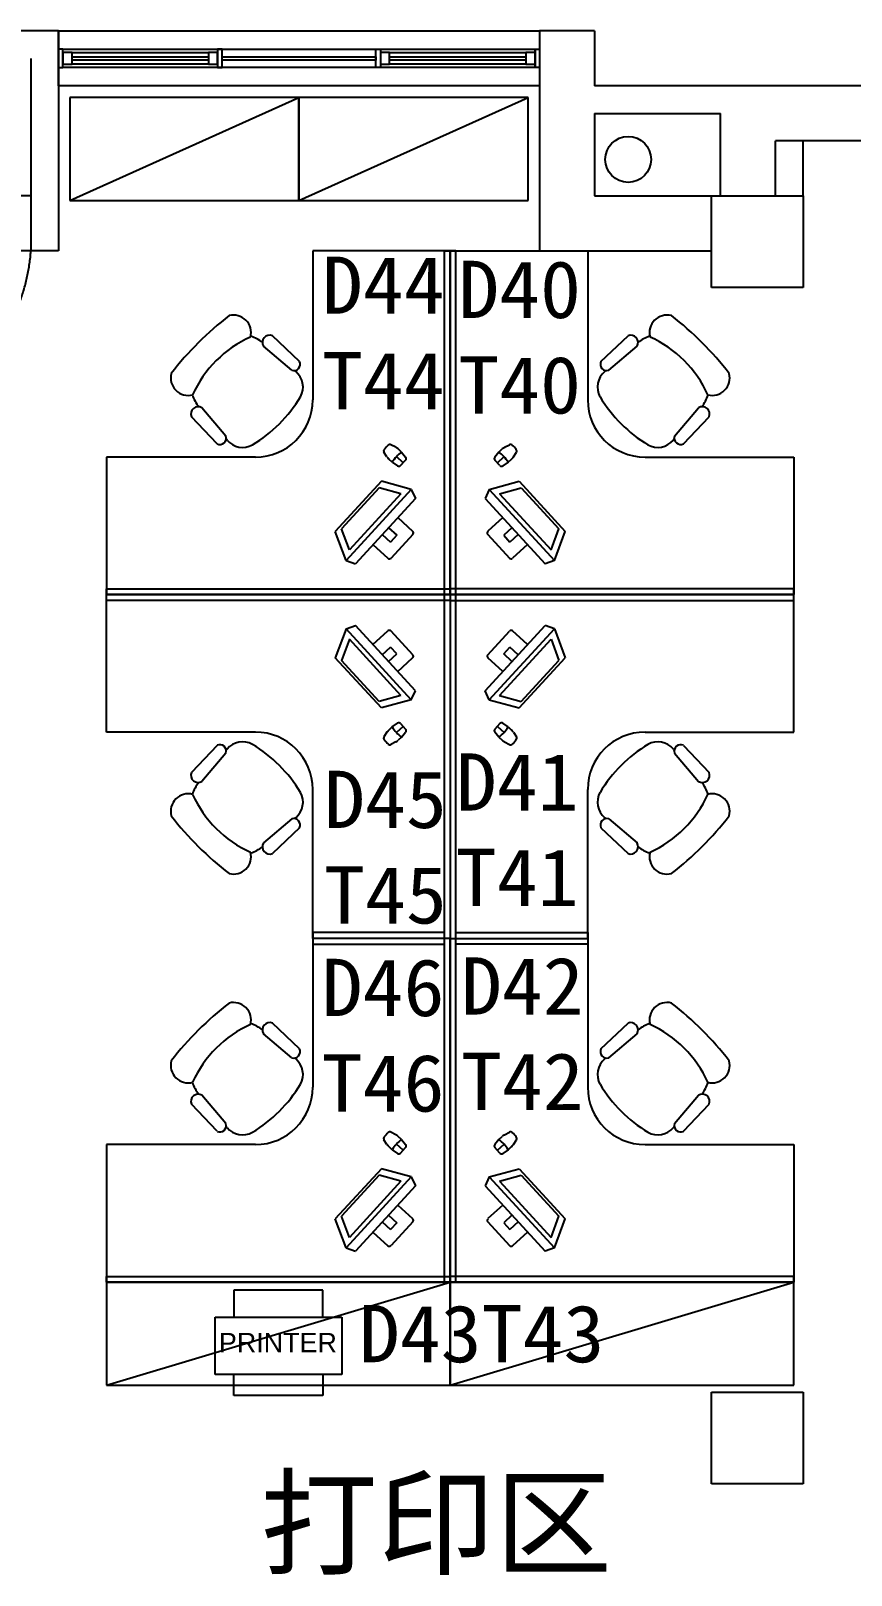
# Model space of a CAD drawing. Header units: millimetres. Extents: x 526420 to 928802, y 401925 to 509768.
# Drawn here: x 709941 to 713520, y 426525 to 433264 of the extents above; entities that cross this region are included whole.
import ezdxf

# ---------------------------------------------------------------- set-up
doc = ezdxf.new("R2010")
doc.units = ezdxf.units.MM
doc.header["$LTSCALE"] = 3000
doc.header["$MEASUREMENT"] = 0
doc.linetypes.add('DASH', pattern=[0.35, 0.25, -0.1])
doc.linetypes.add('DASHED2', pattern=[0.375, 0.25, -0.125])
doc.layers.get('0').update_dxf_attribs({"linetype": 'CONTINUOUS'})
for name, color, linetype in [('D-WALL', 7, 'CONTINUOUS'), ('D-WINDOW', 7, 'CONTINUOUS'), ('P-DOOR', 7, 'CONTINUOUS'), ('P-FURNI-I', 7, 'CONTINUOUS'), ('P-TEXT', 7, 'CONTINUOUS'), ('窗台线', 7, 'CONTINUOUS')]:
    doc.layers.add(name, color=color, linetype=linetype)
doc.styles.add('Arial', font='ARIAL.TTF')
doc.styles.get("Standard").update_dxf_attribs({"font": 'romans.shx', "width": 0.65, "bigfont": 'hzfs1.shx'})

msp = doc.modelspace()

# ---------------------------------------------------------------- linework, layer by layer
at = {"color": 0, "linetype": 'DASH'}
for p, q in [((711215.6, 427769.1), (710826.4, 427769.1)), ((710826.4, 427769.1), (710826.4, 427650.3)), ((711215.6, 427650.3), (711215.6, 427769.1)), ((710744.5, 427650.3), (711297.5, 427650.3)), ((710744.5, 427400.7), (710744.5, 427650.3)), ((711297.5, 427650.3), (711297.5, 427400.7)), ((711297.5, 427400.7), (710744.5, 427400.7)), ((710826.4, 427308.3), (710826.4, 427400.7)), ((711215.6, 427400.7), (711215.6, 427308.3)), ((711215.6, 427308.3), (710826.4, 427308.3))]:
    msp.add_line(p, q, dxfattribs=at)
at = {"color": 0, "ltscale": 0.7}
msp.add_circle((712547.6, 432703), 100, dxfattribs=at)
msp.add_circle((712547.6, 432703), 100, dxfattribs=at)
at = {"layer": 'D-WALL', "color": 0, "ltscale": 0.7}
for p, q in [((710061, 433263.9), (709511, 433263.9)), ((710061, 433263.9), (710061, 432303.9)), ((712401, 433263.9), (712161, 433263.9)), ((712161, 433263.9), (712161, 432303.9)), ((712401, 433263.9), (712401, 433023.9)), ((709941, 433143.9), (709941, 432303.9)), ((713711, 433023.9), (712401, 433023.9)), ((712401, 432903.9), (712401, 432543.9)), ((712401, 432903.9), (712951, 432903.9)), ((712951, 432543.9), (712951, 432903.9)), ((713711, 432783.9), (713191, 432783.9)), ((713191, 432543.9), (713191, 432783.9)), ((713311, 432543.9), (713311, 432783.9)), ((712401, 432543.9), (712951, 432543.9)), ((710061, 432303.9), (709941, 432303.9)), ((712161, 432303.9), (712911, 432303.9))]:
    msp.add_line(p, q, dxfattribs=at)
at = {"layer": 'D-WALL', "color": 0, "ltscale": 100}
for p, q in [((712911, 432543.9), (713311, 432543.9)), ((712911, 432143.9), (712911, 432543.9)), ((713311, 432543.9), (713311, 432143.9)), ((713311, 432143.9), (712911, 432143.9)), ((712911, 427323.9), (713311, 427323.9)), ((712911, 426923.9), (712911, 427323.9)), ((713311, 427323.9), (713311, 426923.9)), ((713311, 426923.9), (712911, 426923.9))]:
    msp.add_line(p, q, dxfattribs=at)
at = {"layer": 'D-WINDOW', "color": 0, "ltscale": 0.7}
for p, q in [((710061, 433263.9), (712161, 433263.9)), ((710081, 433183.9), (710061, 433183.9)), ((710061, 433183.9), (710061, 433103.9)), ((710081, 433183.9), (712141, 433183.9)), ((710081, 433103.9), (710081, 433183.9)), ((710081, 433103.9), (710081, 433183.9)), ((710776, 433183.9), (710756, 433183.9)), ((710756, 433183.9), (710756, 433103.9)), ((710776, 433103.9), (710776, 433183.9)), ((711446, 433103.9), (711446, 433183.9)), ((711446, 433183.9), (711466, 433183.9)), ((711466, 433183.9), (711466, 433103.9)), ((712141, 433183.9), (712141, 433103.9)), ((712141, 433103.9), (712141, 433183.9)), ((712141, 433183.9), (712161, 433183.9)), ((712161, 433183.9), (712161, 433103.9)), ((710121, 433168.9), (710081, 433168.9)), ((710081, 433168.9), (710081, 433118.9)), ((710081, 433118.9), (710121, 433118.9)), ((710121, 433168.9), (710716, 433168.9)), ((710121, 433118.9), (710121, 433168.9)), ((710121, 433118.9), (710121, 433168.9)), ((710121, 433151.4), (710716, 433151.4)), ((710121, 433136.4), (710121, 433151.4)), ((710716, 433136.4), (710121, 433136.4)), ((710716, 433118.9), (710121, 433118.9)), ((710756, 433168.9), (710716, 433168.9)), ((710716, 433168.9), (710716, 433118.9)), ((710716, 433168.9), (710716, 433118.9)), ((710716, 433151.4), (710716, 433136.4)), ((710716, 433118.9), (710756, 433118.9)), ((710756, 433118.9), (710756, 433168.9)), ((710776, 433151.4), (711446, 433151.4)), ((710776, 433136.4), (710776, 433151.4)), ((711446, 433136.4), (710776, 433136.4)), ((711446, 433151.4), (711446, 433136.4)), ((711506, 433168.9), (711466, 433168.9)), ((711466, 433168.9), (711466, 433118.9)), ((711466, 433118.9), (711506, 433118.9)), ((711506, 433168.9), (712101, 433168.9)), ((711506, 433118.9), (711506, 433168.9)), ((711506, 433118.9), (711506, 433168.9)), ((711506, 433151.4), (712101, 433151.4)), ((711506, 433136.4), (711506, 433151.4)), ((712101, 433136.4), (711506, 433136.4)), ((712101, 433118.9), (711506, 433118.9)), ((712141, 433168.9), (712101, 433168.9)), ((712101, 433168.9), (712101, 433118.9)), ((712101, 433168.9), (712101, 433118.9)), ((712101, 433151.4), (712101, 433136.4)), ((712101, 433118.9), (712141, 433118.9)), ((712141, 433118.9), (712141, 433168.9)), ((710061, 433103.9), (710081, 433103.9)), ((712141, 433103.9), (710081, 433103.9)), ((710756, 433103.9), (710776, 433103.9)), ((711466, 433103.9), (711446, 433103.9)), ((712161, 433103.9), (712141, 433103.9))]:
    msp.add_line(p, q, dxfattribs=at)
at = {"layer": 'P-DOOR', "color": 0, "linetype": 'DASHED2', "ltscale": 10}
for p, q in [((709941, 432543.9), (709311, 432543.9)), ((709941, 432303.9), (709311, 432303.9))]:
    msp.add_line(p, q, dxfattribs=at)
msp.add_arc((709161.3, 432356.8), 781.5, 323.35196, 356.12448, dxfattribs=at)
at = {"layer": 'P-FURNI-I', "color": 0, "ltscale": 100}
for p, q in [((710111, 432523.9), (711111, 432973.9)), ((711111, 432973.9), (710111, 432973.9)), ((710111, 432973.9), (710111, 432523.9)), ((711111, 432523.9), (712111, 432973.9)), ((711111, 432523.9), (711111, 432973.9)), ((712111, 432973.9), (711111, 432973.9)), ((711111, 432973.9), (711111, 432523.9)), ((712111, 432523.9), (712111, 432973.9)), ((710111, 432523.9), (711111, 432523.9)), ((711111, 432523.9), (712111, 432523.9)), ((710271, 427353.9), (711771, 427803.9)), ((711771, 427803.9), (710271, 427803.9)), ((710271, 427803.9), (710271, 427353.9)), ((711771, 427353.9), (713271, 427803.9)), ((711771, 427353.9), (711771, 427803.9)), ((713271, 427803.9), (711771, 427803.9)), ((711771, 427803.9), (711771, 427353.9)), ((713271, 427353.9), (713271, 427803.9)), ((710271, 427353.9), (711771, 427353.9)), ((711771, 427353.9), (713271, 427353.9))]:
    msp.add_line(p, q, dxfattribs=at)
at = {"layer": 'P-FURNI-I', "color": 0}
for p, q in [((711771, 432303.9), (711171, 432303.9)), ((711171, 432303.9), (711171, 431653.9)), ((711746, 432303.9), (711771, 432303.9)), ((711746, 430803.9), (711746, 432303.9)), ((711771, 432303.9), (711771, 430803.9)), ((711771, 430803.9), (711771, 432303.9)), ((711796, 432303.9), (711771, 432303.9)), ((711771, 432303.9), (711771, 430803.9)), ((711771, 430803.9), (711771, 432303.9)), ((711771, 432303.9), (712371, 432303.9)), ((711796, 430803.9), (711796, 432303.9)), ((712371, 432303.9), (712371, 431653.9)), ((711113.2, 431821.7), (710995, 431933.6)), ((712428.8, 431821.7), (712547, 431933.6)), ((711079.2, 431783), (710955.9, 431887.5)), ((712462.8, 431783), (712586.1, 431887.5)), ((711096.8, 431777.6), (711092, 431781.7)), ((711096.8, 431777.6), (711092.1, 431781.7)), ((712445.2, 431777.6), (712449.9, 431781.7)), ((712445.2, 431777.6), (712450, 431781.7)), ((710753.3, 431461.8), (710641.4, 431579.9)), ((710792, 431495.8), (710687.4, 431619)), ((712750, 431495.8), (712854.6, 431619)), ((712788.7, 431461.8), (712900.6, 431579.9)), ((710797.4, 431478.1), (710793.2, 431483)), ((712744.6, 431478.1), (712748.8, 431483)), ((710921, 431403.9), (710271, 431403.9)), ((710271, 431403.9), (710271, 430803.9)), ((712621, 431403.9), (713271, 431403.9)), ((713271, 431403.9), (713271, 430803.9)), ((711470.6, 431298.7), (711269.3, 431079.4)), ((711600.5, 431262.8), (711470.6, 431298.7)), ((711941.5, 431262.8), (712071.4, 431298.7)), ((712071.4, 431298.7), (712272.7, 431079.4)), ((711460.8, 431270.3), (711296.8, 431091.6)), ((711600.5, 431262.8), (711316.3, 430953)), ((711556, 431243.9), (711331.2, 430998.9)), ((711618.8, 431223.6), (711357.1, 430938.4)), ((711556, 431243.9), (711460.8, 431270.3)), ((711600.5, 431262.8), (711618.8, 431223.6)), ((711941.5, 431262.8), (711923.2, 431223.6)), ((711923.2, 431223.6), (712184.9, 430938.4)), ((711941.5, 431262.8), (712225.7, 430953)), ((711986, 431243.9), (712081.2, 431270.3)), ((711986, 431243.9), (712210.8, 430998.9)), ((712081.2, 431270.3), (712245.2, 431091.6)), ((711331.2, 430998.9), (711296.8, 431091.6)), ((712210.8, 430998.9), (712245.2, 431091.6)), ((711316.3, 430953), (711269.3, 431079.4)), ((712225.7, 430953), (712272.7, 431079.4)), ((711316.6, 430953.3), (711357.1, 430938.4)), ((712225.4, 430953.3), (712184.9, 430938.4)), ((710271, 430803.9), (710271, 430828.9)), ((710271, 430828.9), (711771, 430828.9)), ((711771, 430828.9), (711771, 430803.9)), ((713271, 430828.9), (711771, 430828.9)), ((711771, 430828.9), (711771, 430803.9)), ((713271, 430803.9), (713271, 430828.9)), ((710271, 430778.9), (710271, 430803.9)), ((710271, 430803.9), (711771, 430803.9)), ((710271, 430203.9), (710271, 430803.9)), ((710271, 430803.9), (711771, 430803.9)), ((711771, 430803.9), (710271, 430803.9)), ((710271, 430803.9), (711771, 430803.9)), ((711771, 430778.9), (710271, 430778.9)), ((711746, 430803.9), (711771, 430803.9)), ((711746, 427803.9), (711746, 430803.9)), ((711771, 430803.9), (711746, 430803.9)), ((711771, 430803.9), (711771, 430778.9)), ((711771, 430803.9), (711771, 427803.9)), ((711771, 430803.9), (711771, 429303.9)), ((711771, 430803.9), (711771, 430803.9)), ((711771, 430803.9), (711771, 430803.9)), ((713271, 430803.9), (711771, 430803.9)), ((711771, 430803.9), (711771, 430778.9)), ((711796, 430803.9), (711771, 430803.9)), ((711771, 430803.9), (711771, 427803.9)), ((711771, 430803.9), (711771, 429303.9)), ((713271, 430803.9), (711771, 430803.9)), ((711771, 430803.9), (711771, 430803.9)), ((711771, 430803.9), (713271, 430803.9)), ((711771, 430803.9), (711796, 430803.9)), ((713271, 430803.9), (711771, 430803.9)), ((711771, 430803.9), (711771, 430803.9)), ((711771, 430778.9), (713271, 430778.9)), ((711796, 427803.9), (711796, 430803.9)), ((713271, 430778.9), (713271, 430803.9)), ((713271, 430203.9), (713271, 430803.9)), ((711316.3, 430654.9), (711269.3, 430528.5)), ((711600.5, 430345.1), (711316.3, 430654.9)), ((711316.6, 430654.6), (711357.1, 430669.5)), ((711618.8, 430384.3), (711357.1, 430669.5)), ((711923.2, 430384.3), (712184.9, 430669.5)), ((711941.5, 430345.1), (712225.7, 430654.9)), ((712225.4, 430654.6), (712184.9, 430669.5)), ((712225.7, 430654.9), (712272.7, 430528.5)), ((711331.2, 430609), (711296.8, 430516.3)), ((711556, 430364), (711331.2, 430609)), ((711986, 430364), (712210.8, 430609)), ((712210.8, 430609), (712245.2, 430516.3)), ((711470.6, 430309.2), (711269.3, 430528.5)), ((711460.8, 430337.6), (711296.8, 430516.3)), ((712071.4, 430309.2), (712272.7, 430528.5)), ((712081.2, 430337.6), (712245.2, 430516.3)), ((711556, 430364), (711460.8, 430337.6)), ((711600.5, 430345.1), (711618.8, 430384.3)), ((711941.5, 430345.1), (711923.2, 430384.3)), ((711986, 430364), (712081.2, 430337.6)), ((711600.5, 430345.1), (711470.6, 430309.2)), ((711941.5, 430345.1), (712071.4, 430309.2)), ((710921, 430203.9), (710271, 430203.9)), ((710753.3, 430146.1), (710641.4, 430028)), ((712621, 430203.9), (713271, 430203.9)), ((712788.7, 430146.1), (712900.6, 430028)), ((710792, 430112.1), (710687.4, 429988.9)), ((710797.4, 430129.8), (710793.2, 430124.9)), ((712744.6, 430129.8), (712748.8, 430124.9)), ((712750, 430112.1), (712854.6, 429988.9)), ((711171, 429303.9), (711171, 429953.9)), ((712371, 429303.9), (712371, 429953.9)), ((711079.2, 429824.9), (710955.9, 429720.4)), ((711096.8, 429830.3), (711092, 429826.2)), ((711096.8, 429830.3), (711092.1, 429826.2)), ((712445.2, 429830.3), (712449.9, 429826.2)), ((712445.2, 429830.3), (712450, 429826.2)), ((712462.8, 429824.9), (712586.1, 429720.4)), ((711113.2, 429786.2), (710995, 429674.3)), ((712428.8, 429786.2), (712547, 429674.3)), ((711171, 429328.9), (711171, 429278.9)), ((711746, 429328.9), (711171, 429328.9)), ((711771, 429303.9), (711171, 429303.9)), ((711171, 429303.9), (711171, 428653.9)), ((711771, 429303.9), (711171, 429303.9)), ((711171, 429278.9), (711746, 429278.9)), ((711746, 429278.9), (711746, 429328.9)), ((711771, 427803.9), (711771, 429303.9)), ((711771, 427803.9), (711771, 429303.9)), ((711771, 429303.9), (712371, 429303.9)), ((711771, 429303.9), (712371, 429303.9)), ((711796, 429278.9), (711796, 429328.9)), ((711796, 429328.9), (712371, 429328.9)), ((712371, 429278.9), (711796, 429278.9)), ((712371, 429328.9), (712371, 429278.9)), ((712371, 429303.9), (712371, 428653.9)), ((711113.2, 428821.7), (710995, 428933.6)), ((712428.8, 428821.7), (712547, 428933.6)), ((711079.2, 428783), (710955.9, 428887.5)), ((712462.8, 428783), (712586.1, 428887.5)), ((711096.8, 428777.6), (711092, 428781.7)), ((711096.8, 428777.6), (711092.1, 428781.7)), ((712445.2, 428777.6), (712449.9, 428781.7)), ((712445.2, 428777.6), (712450, 428781.7)), ((710792, 428495.8), (710687.4, 428619)), ((712750, 428495.8), (712854.6, 428619)), ((710753.3, 428461.8), (710641.4, 428579.9)), ((712788.7, 428461.8), (712900.6, 428579.9)), ((710797.4, 428478.1), (710793.2, 428483)), ((712744.6, 428478.1), (712748.8, 428483)), ((710921, 428403.9), (710271, 428403.9)), ((710271, 428403.9), (710271, 427803.9)), ((712621, 428403.9), (713271, 428403.9)), ((713271, 428403.9), (713271, 427803.9)), ((711470.6, 428298.7), (711269.3, 428079.4)), ((711460.8, 428270.3), (711296.8, 428091.6)), ((711600.5, 428262.8), (711316.3, 427953)), ((711556, 428243.9), (711460.8, 428270.3)), ((711600.5, 428262.8), (711470.6, 428298.7)), ((711600.5, 428262.8), (711618.8, 428223.6)), ((711941.5, 428262.8), (711923.2, 428223.6)), ((711941.5, 428262.8), (712071.4, 428298.7)), ((711941.5, 428262.8), (712225.7, 427953)), ((711986, 428243.9), (712081.2, 428270.3)), ((712071.4, 428298.7), (712272.7, 428079.4)), ((712081.2, 428270.3), (712245.2, 428091.6)), ((711556, 428243.9), (711331.2, 427998.9)), ((711618.8, 428223.6), (711357.1, 427938.4)), ((711923.2, 428223.6), (712184.9, 427938.4)), ((711986, 428243.9), (712210.8, 427998.9)), ((711316.3, 427953), (711269.3, 428079.4)), ((711331.2, 427998.9), (711296.8, 428091.6)), ((712210.8, 427998.9), (712245.2, 428091.6)), ((712225.7, 427953), (712272.7, 428079.4)), ((711316.6, 427953.3), (711357.1, 427938.4)), ((712225.4, 427953.3), (712184.9, 427938.4)), ((710271, 427803.9), (710271, 427828.9)), ((710271, 427828.9), (711771, 427828.9)), ((711771, 427803.9), (710271, 427803.9)), ((710271, 427803.9), (711771, 427803.9)), ((711771, 427803.9), (711746, 427803.9)), ((711771, 427828.9), (711771, 427803.9)), ((713271, 427828.9), (711771, 427828.9)), ((711771, 427828.9), (711771, 427803.9)), ((711771, 427803.9), (711771, 427803.9)), ((711771, 427803.9), (713271, 427803.9)), ((711771, 427803.9), (711796, 427803.9)), ((713271, 427803.9), (711771, 427803.9)), ((711771, 427803.9), (711771, 427803.9)), ((713271, 427803.9), (713271, 427828.9))]:
    msp.add_line(p, q, dxfattribs=at)
at = {"layer": 'P-FURNI-I', "color": 0, "linetype": 'ByBlock'}
for p, q in [((711495, 431404.7), (711481.9, 431424.8)), ((711533.5, 431446.7), (711512.3, 431458)), ((711558.6, 431425.7), (711543.7, 431439.4)), ((711558.6, 431425.7), (711576.5, 431403.9)), ((711983.4, 431425.7), (711965.5, 431403.9)), ((711983.4, 431425.7), (711998.3, 431439.4)), ((712008.5, 431446.7), (712029.7, 431458)), ((712047, 431404.7), (712060.1, 431424.8)), ((711518.1, 431381.5), (711503.1, 431395.2)), ((711518.1, 431381.5), (711541.4, 431365.5)), ((711565.3, 431378.9), (711535.8, 431405.9)), ((711554.4, 431367), (711576.2, 431390.8)), ((711987.6, 431367), (711965.8, 431390.8)), ((711976.7, 431378.9), (712006.2, 431405.9)), ((712023.9, 431381.5), (712000.6, 431365.5)), ((712023.9, 431381.5), (712038.9, 431395.2)), ((711501.5, 431095.7), (711537.6, 431062.7)), ((711542.1, 431140), (711606.8, 431080.6)), ((711999.9, 431140), (711935.2, 431080.6)), ((712040.5, 431095.7), (712004.4, 431062.7)), ((711433.9, 431022.1), (711498.6, 430962.7)), ((711474.5, 431066.3), (711510.5, 431033.2)), ((711537.6, 431062.7), (711510.5, 431033.2)), ((711607.4, 431066.4), (711512.8, 430963.3)), ((711934.6, 431066.4), (712029.2, 430963.3)), ((712004.4, 431062.7), (712031.5, 431033.2)), ((712067.5, 431066.3), (712031.5, 431033.2)), ((712108.1, 431022.1), (712043.4, 430962.7)), ((711433.9, 430585.8), (711498.6, 430645.2)), ((711607.4, 430541.5), (711512.8, 430644.6)), ((711934.6, 430541.5), (712029.2, 430644.6)), ((712108.1, 430585.8), (712043.4, 430645.2)), ((711474.5, 430541.6), (711510.5, 430574.7)), ((711537.6, 430545.2), (711510.5, 430574.7)), ((712004.4, 430545.2), (712031.5, 430574.7)), ((712067.5, 430541.6), (712031.5, 430574.7)), ((711501.5, 430512.2), (711537.6, 430545.2)), ((711542.1, 430467.9), (711606.8, 430527.3)), ((711999.9, 430467.9), (711935.2, 430527.3)), ((712040.5, 430512.2), (712004.4, 430545.2)), ((711518.1, 430226.4), (711503.1, 430212.7)), ((711518.1, 430226.4), (711541.4, 430242.4)), ((711565.3, 430229), (711535.8, 430202)), ((711554.4, 430240.9), (711576.2, 430217.1)), ((711987.6, 430240.9), (711965.8, 430217.1)), ((711976.7, 430229), (712006.2, 430202)), ((712023.9, 430226.4), (712000.6, 430242.4)), ((712023.9, 430226.4), (712038.9, 430212.7)), ((711495, 430203.2), (711481.9, 430183.1)), ((711533.5, 430161.2), (711512.3, 430149.9)), ((711558.6, 430182.2), (711543.7, 430168.5)), ((711558.6, 430182.2), (711576.5, 430204)), ((711983.4, 430182.2), (711965.5, 430204)), ((711983.4, 430182.2), (711998.3, 430168.5)), ((712008.5, 430161.2), (712029.7, 430149.9)), ((712047, 430203.2), (712060.1, 430183.1)), ((711495, 428404.7), (711481.9, 428424.8)), ((711518.1, 428381.5), (711503.1, 428395.2)), ((711533.5, 428446.7), (711512.3, 428458)), ((711565.3, 428378.9), (711535.8, 428405.9)), ((711558.6, 428425.7), (711543.7, 428439.4)), ((711558.6, 428425.7), (711576.5, 428403.9)), ((711983.4, 428425.7), (711965.5, 428403.9)), ((711976.7, 428378.9), (712006.2, 428405.9)), ((711983.4, 428425.7), (711998.3, 428439.4)), ((712008.5, 428446.7), (712029.7, 428458)), ((712023.9, 428381.5), (712038.9, 428395.2)), ((712047, 428404.7), (712060.1, 428424.8)), ((711518.1, 428381.5), (711541.4, 428365.5)), ((711554.4, 428367), (711576.2, 428390.8)), ((711987.6, 428367), (711965.8, 428390.8)), ((712023.9, 428381.5), (712000.6, 428365.5)), ((711542.1, 428140), (711606.8, 428080.6)), ((711999.9, 428140), (711935.2, 428080.6)), ((711474.5, 428066.3), (711510.5, 428033.2)), ((711501.5, 428095.7), (711537.6, 428062.7)), ((711537.6, 428062.7), (711510.5, 428033.2)), ((711607.4, 428066.4), (711512.8, 427963.3)), ((711934.6, 428066.4), (712029.2, 427963.3)), ((712040.5, 428095.7), (712004.4, 428062.7)), ((712004.4, 428062.7), (712031.5, 428033.2)), ((712067.5, 428066.3), (712031.5, 428033.2)), ((711433.9, 428022.1), (711498.6, 427962.7)), ((712108.1, 428022.1), (712043.4, 427962.7))]:
    msp.add_line(p, q, dxfattribs=at)
at = {"layer": 'P-FURNI-I', "color": 0}
for centre, radius, start, end in [((711649.9, 430925), 1383.5, 127.59073, 142.40927), ((710825.2, 431947.4), 76.4, 345.39269, 104.60731), ((712716.8, 431947.4), 76.4, 75.39269, 194.60731), ((711892.1, 430925), 1383.5, 37.59073, 52.40927), ((711105.3, 431469.6), 502.6, 114.20895, 155.79105), ((710844.7, 431763.3), 177.1, 53.09524, 71.38199), ((710982.8, 431904.4), 31.7, 67.15642, 212.13371), ((712559.3, 431904.4), 31.7, 327.86629, 112.84358), ((712697.3, 431763.3), 177.1, 108.61801, 126.90476), ((712436.7, 431469.6), 502.6, 24.20895, 65.79105), ((710627.6, 431749.7), 76.4, 165.39269, 284.60731), ((711088.2, 431809.3), 27.9, 251.04311, 26.28384), ((711039.9, 431709.7), 88.6, 331.10866, 50), ((712502.1, 431709.7), 88.6, 130, 208.89134), ((712453.8, 431809.3), 27.9, 153.71616, 288.95689), ((712914.4, 431749.7), 76.4, 255.39269, 14.60731), ((710813.4, 431732), 177.1, 198.78779, 217.66529), ((710584, 431990.9), 624.1, 301.27501, 328.72499), ((710921, 431653.9), 250, 270.00002, 359.99998), ((712621, 431653.9), 250, 180.00002, 269.99998), ((712958, 431990.9), 624.1, 211.27501, 238.72499), ((712728.6, 431732), 177.1, 322.33471, 341.21221), ((710670.6, 431592.2), 31.7, 57.86629, 202.84358), ((712871.4, 431592.2), 31.7, 337.15642, 122.13371), ((710765.6, 431486.7), 27.9, 243.71616, 18.95689), ((712776.4, 431486.7), 27.9, 161.04311, 296.28384), ((710865.2, 431535), 88.6, 220, 298.89134), ((712676.8, 431535), 88.6, 241.10866, 320), ((710765.6, 430121.2), 27.9, 341.04311, 116.28384), ((710865.2, 430072.9), 88.6, 61.10866, 140), ((710584, 429617), 624.1, 31.27501, 58.72499), ((710921, 429953.9), 250, 0.00002, 89.99998), ((712621, 429953.9), 250, 90.00002, 179.99998), ((712958, 429617), 624.1, 121.27501, 148.72499), ((712676.8, 430072.9), 88.6, 40, 118.89134), ((712776.4, 430121.2), 27.9, 63.71616, 198.95689), ((710670.6, 430015.7), 31.7, 157.15642, 302.13371), ((712871.4, 430015.7), 31.7, 237.86629, 22.84358), ((710813.4, 429875.9), 177.1, 142.33471, 161.21221), ((712728.6, 429875.9), 177.1, 18.78779, 37.66529), ((710627.6, 429858.2), 76.4, 75.39269, 194.60731), ((711105.3, 430138.3), 502.6, 204.20895, 245.79105), ((711039.9, 429898.2), 88.6, 310, 28.89134), ((712502.1, 429898.2), 88.6, 151.10866, 230), ((712436.7, 430138.3), 502.6, 294.20895, 335.79105), ((712914.4, 429858.2), 76.4, 345.39269, 104.60731), ((711649.9, 430682.9), 1383.5, 217.59073, 232.40927), ((711088.2, 429798.6), 27.9, 333.71616, 108.95689), ((712453.8, 429798.6), 27.9, 71.04311, 206.28384), ((711892.1, 430682.9), 1383.5, 307.59073, 322.40927), ((710825.2, 429660.5), 76.4, 255.39269, 14.60731), ((710844.7, 429844.6), 177.1, 288.61801, 306.90476), ((710982.8, 429703.5), 31.7, 147.86629, 292.84358), ((712559.3, 429703.5), 31.7, 247.15642, 32.13371), ((712697.3, 429844.6), 177.1, 233.09524, 251.38199), ((712716.8, 429660.5), 76.4, 165.39269, 284.60731), ((711649.9, 427925), 1383.5, 127.59073, 142.40927), ((710825.2, 428947.4), 76.4, 345.39269, 104.60731), ((712716.8, 428947.4), 76.4, 75.39269, 194.60731), ((711892.1, 427925), 1383.5, 37.59073, 52.40927), ((710844.7, 428763.3), 177.1, 53.09524, 71.38199), ((710982.8, 428904.4), 31.7, 67.15642, 212.13371), ((712559.3, 428904.4), 31.7, 327.86629, 112.84358), ((712697.3, 428763.3), 177.1, 108.61801, 126.90476), ((711105.3, 428469.6), 502.6, 114.20895, 155.79105), ((712436.7, 428469.6), 502.6, 24.20895, 65.79105), ((711088.2, 428809.3), 27.9, 251.04311, 26.28384), ((712453.8, 428809.3), 27.9, 153.71616, 288.95689), ((710627.6, 428749.7), 76.4, 165.39269, 284.60731), ((711039.9, 428709.7), 88.6, 331.10866, 50), ((712502.1, 428709.7), 88.6, 130, 208.89134), ((712914.4, 428749.7), 76.4, 255.39269, 14.60731), ((710813.4, 428732), 177.1, 198.78779, 217.66529), ((710584, 428990.9), 624.1, 301.27501, 328.72499), ((712958, 428990.9), 624.1, 211.27501, 238.72499), ((712728.6, 428732), 177.1, 322.33471, 341.21221), ((710670.6, 428592.2), 31.7, 57.86629, 202.84358), ((710921, 428653.9), 250, 270.00002, 359.99998), ((712621, 428653.9), 250, 180.00002, 269.99998), ((712871.4, 428592.2), 31.7, 337.15642, 122.13371), ((710765.6, 428486.7), 27.9, 243.71616, 18.95689), ((710865.2, 428535), 88.6, 220, 298.89134), ((712676.8, 428535), 88.6, 241.10866, 320), ((712776.4, 428486.7), 27.9, 161.04311, 296.28384)]:
    msp.add_arc(centre, radius, start, end, dxfattribs=at)
at = {"layer": 'P-FURNI-I', "color": 0, "linetype": 'ByBlock'}
for centre, radius, start, end in [((711490.3, 431430.3), 10, 137.47035, 213.12695), ((711555.8, 431387.6), 88, 129.09951, 145.8412), ((711507.6, 431449.2), 10, 61.81376, 137.47035), ((711633.9, 431315.9), 133.1, 124.44717, 150.49354), ((711509.9, 431402.6), 50, 47.47035, 61.81376), ((711908.1, 431315.9), 133.1, 29.50646, 55.55283), ((712032.1, 431402.6), 50, 118.18624, 132.52965), ((712034.4, 431449.2), 10, 42.52965, 118.18624), ((711986.2, 431387.6), 88, 34.1588, 50.90049), ((712051.7, 431430.3), 10, 326.87305, 42.52965), ((711536.9, 431432.1), 50, 213.12695, 227.47035), ((711547, 431373.8), 10, 235.57338, 317.47035), ((711568.8, 431397.5), 10, 317.47035, 39.36733), ((711973.2, 431397.5), 10, 140.63267, 222.52965), ((711995, 431373.8), 10, 222.52965, 304.42662), ((712005.1, 431432.1), 50, 312.52965, 326.87305), ((711600, 431073.2), 10, 317.47035, 47.47035), ((711942, 431073.2), 10, 132.52965, 222.52965), ((711505.4, 430970), 10, 227.47035, 317.47035), ((712036.6, 430970), 10, 222.52965, 312.52965), ((711505.4, 430637.9), 10, 42.52965, 132.52965), ((712036.6, 430637.9), 10, 47.47035, 137.47035), ((711600, 430534.7), 10, 312.52965, 42.52965), ((711942, 430534.7), 10, 137.47035, 227.47035), ((711536.9, 430175.8), 50, 132.52965, 146.87305), ((711633.9, 430292), 133.1, 209.50646, 235.55283), ((711547, 430234.1), 10, 42.52965, 124.42662), ((711568.8, 430210.4), 10, 320.63267, 42.52965), ((711973.2, 430210.4), 10, 137.47035, 219.36733), ((711908.1, 430292), 133.1, 304.44717, 330.49354), ((711995, 430234.1), 10, 55.57338, 137.47035), ((712005.1, 430175.8), 50, 33.12695, 47.47035), ((711490.3, 430177.6), 10, 146.87305, 222.52965), ((711555.8, 430220.3), 88, 214.1588, 230.90049), ((711507.6, 430158.7), 10, 222.52965, 298.18624), ((711509.9, 430205.3), 50, 298.18624, 312.52965), ((712032.1, 430205.3), 50, 227.47035, 241.81376), ((712034.4, 430158.7), 10, 241.81376, 317.47035), ((711986.2, 430220.3), 88, 309.09951, 325.8412), ((712051.7, 430177.6), 10, 317.47035, 33.12695), ((711507.6, 428449.2), 10, 61.81376, 137.47035), ((712034.4, 428449.2), 10, 42.52965, 118.18624), ((711490.3, 428430.3), 10, 137.47035, 213.12695), ((711555.8, 428387.6), 88, 129.09951, 145.8412), ((711536.9, 428432.1), 50, 213.12695, 227.47035), ((711633.9, 428315.9), 133.1, 124.44717, 150.49354), ((711509.9, 428402.6), 50, 47.47035, 61.81376), ((711568.8, 428397.5), 10, 317.47035, 39.36733), ((711973.2, 428397.5), 10, 140.63267, 222.52965), ((711908.1, 428315.9), 133.1, 29.50646, 55.55283), ((712032.1, 428402.6), 50, 118.18624, 132.52965), ((712005.1, 428432.1), 50, 312.52965, 326.87305), ((711986.2, 428387.6), 88, 34.1588, 50.90049), ((712051.7, 428430.3), 10, 326.87305, 42.52965), ((711547, 428373.8), 10, 235.57338, 317.47035), ((711995, 428373.8), 10, 222.52965, 304.42662), ((711600, 428073.2), 10, 317.47035, 47.47035), ((711942, 428073.2), 10, 132.52965, 222.52965), ((711505.4, 427970), 10, 227.47035, 317.47035), ((712036.6, 427970), 10, 222.52965, 312.52965)]:
    msp.add_arc(centre, radius, start, end, dxfattribs=at)
at = {"layer": '窗台线', "color": 0, "ltscale": 0.7}
for p, q in [((710061, 433023.9), (710061, 433263.9)), ((712161, 433263.9), (712161, 433023.9)), ((712161, 433023.9), (710061, 433023.9))]:
    msp.add_line(p, q, dxfattribs=at)

# ---------------------------------------------------------------- texts
at = {"color": 0, "linetype": 'DASH', "style": 'Arial'}
msp.add_text('PRINTER', height=84, dxfattribs=at).set_placement((710761.3, 427497.8))
at = {"layer": 'P-FURNI-I', "color": 6, "ltscale": 0.7, "char_height": 250, "attachment_point": 1}
for s, insert, width in [('{\\fKaiTi_GB2312|b0|i0|c134|p49;\\W1.05;\\C3;D44\\PT44}', (711211, 432279.3), 339.372), ('{\\fKaiTi_GB2312|b0|i0|c134|p49;\\W1.05;\\C3;D40\\PT40}', (711805.9, 432260.8), 528.815), ('{\\fKaiTi_GB2312|b0|i0|c134|p49;\\W1.05;\\C3;D41\\PT41}', (711795.4, 430111.3), 339.372), ('{\\fKaiTi_GB2312|b0|i0|c134|p49;\\W1.05;\\C3;D45\\PT45}', (711220.4, 430035.3), 339.372), ('{\\fKaiTi_GB2312|b0|i0|c134|p49;\\W1.05;\\C3;D42\\PT42}', (711817.9, 429221.1), 339.372), ('{\\fKaiTi_GB2312|b0|i0|c134|p49;\\W1.05;\\C3;D43T43}', (711372.2, 427703.8), 339.372)]:
    msp.add_mtext(s, dxfattribs=dict(at, insert=insert, width=width))
at = {"layer": 'P-FURNI-I', "color": 1, "ltscale": 0.7, "insert": (711210, 429214.5), "char_height": 250, "width": 339.372, "attachment_point": 1}
msp.add_mtext('{\\fKaiTi_GB2312|b0|i0|c134|p49;\\W1.05;\\C3;D46\\PT46}', dxfattribs=at)
at = {"layer": 'P-TEXT', "color": 0, "style": 'Arial'}
msp.add_text('打印区', height=375, dxfattribs=at).set_placement((710942.9, 426565))

doc.saveas('drawing.dxf')
